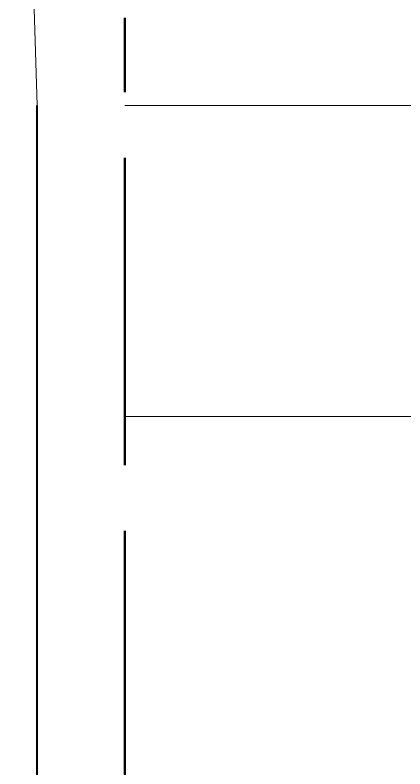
# Model space of a CAD drawing. Header units: millimetres. Extents: x -6738 to 17974, y -5396 to 4356.
# Drawn here: x 15091 to 15717, y 993 to 2205 of the extents above; entities that cross this region are included whole.
import ezdxf

# ---------------------------------------------------------------- set-up
doc = ezdxf.new("R2010")
doc.units = ezdxf.units.MM
doc.linetypes.add('DASH_494_106', pattern=[599.722222, 493.888889, -105.833333])
for name, color, linetype in [('DIMENSIONS', 7, 'Continuous'), ('GEOFAB', 5, 'Continuous'), ('LEADERS', 7, 'Continuous')]:
    doc.layers.add(name, color=color, linetype=linetype)

msp = doc.modelspace()

# ---------------------------------------------------------------- linework, layer by layer
at = {"layer": 'DIMENSIONS', "lineweight": 18}
for p, q in [((15267.5, 2060), (15973.1, 2060)), ((15267.5, 1560), (15973.1, 1560))]:
    msp.add_line(p, q, dxfattribs=at)
at = {"layer": 'GEOFAB', "color": 5, "linetype": 'DASH_494_106', "lineweight": 50}
msp.add_line((15267.5, -317.5), (15267.5, 2201.1), dxfattribs=at)
at = {"layer": 'GEOFAB', "color": 6, "lineweight": 40}
msp.add_line((15126.4, -176.4), (15126.4, 2060), dxfattribs=at)
at = {"layer": 'LEADERS', "lineweight": 18}
msp.add_line((15091.1, 3277.1), (15126.4, 2060), dxfattribs=at)

doc.saveas('drawing.dxf')
